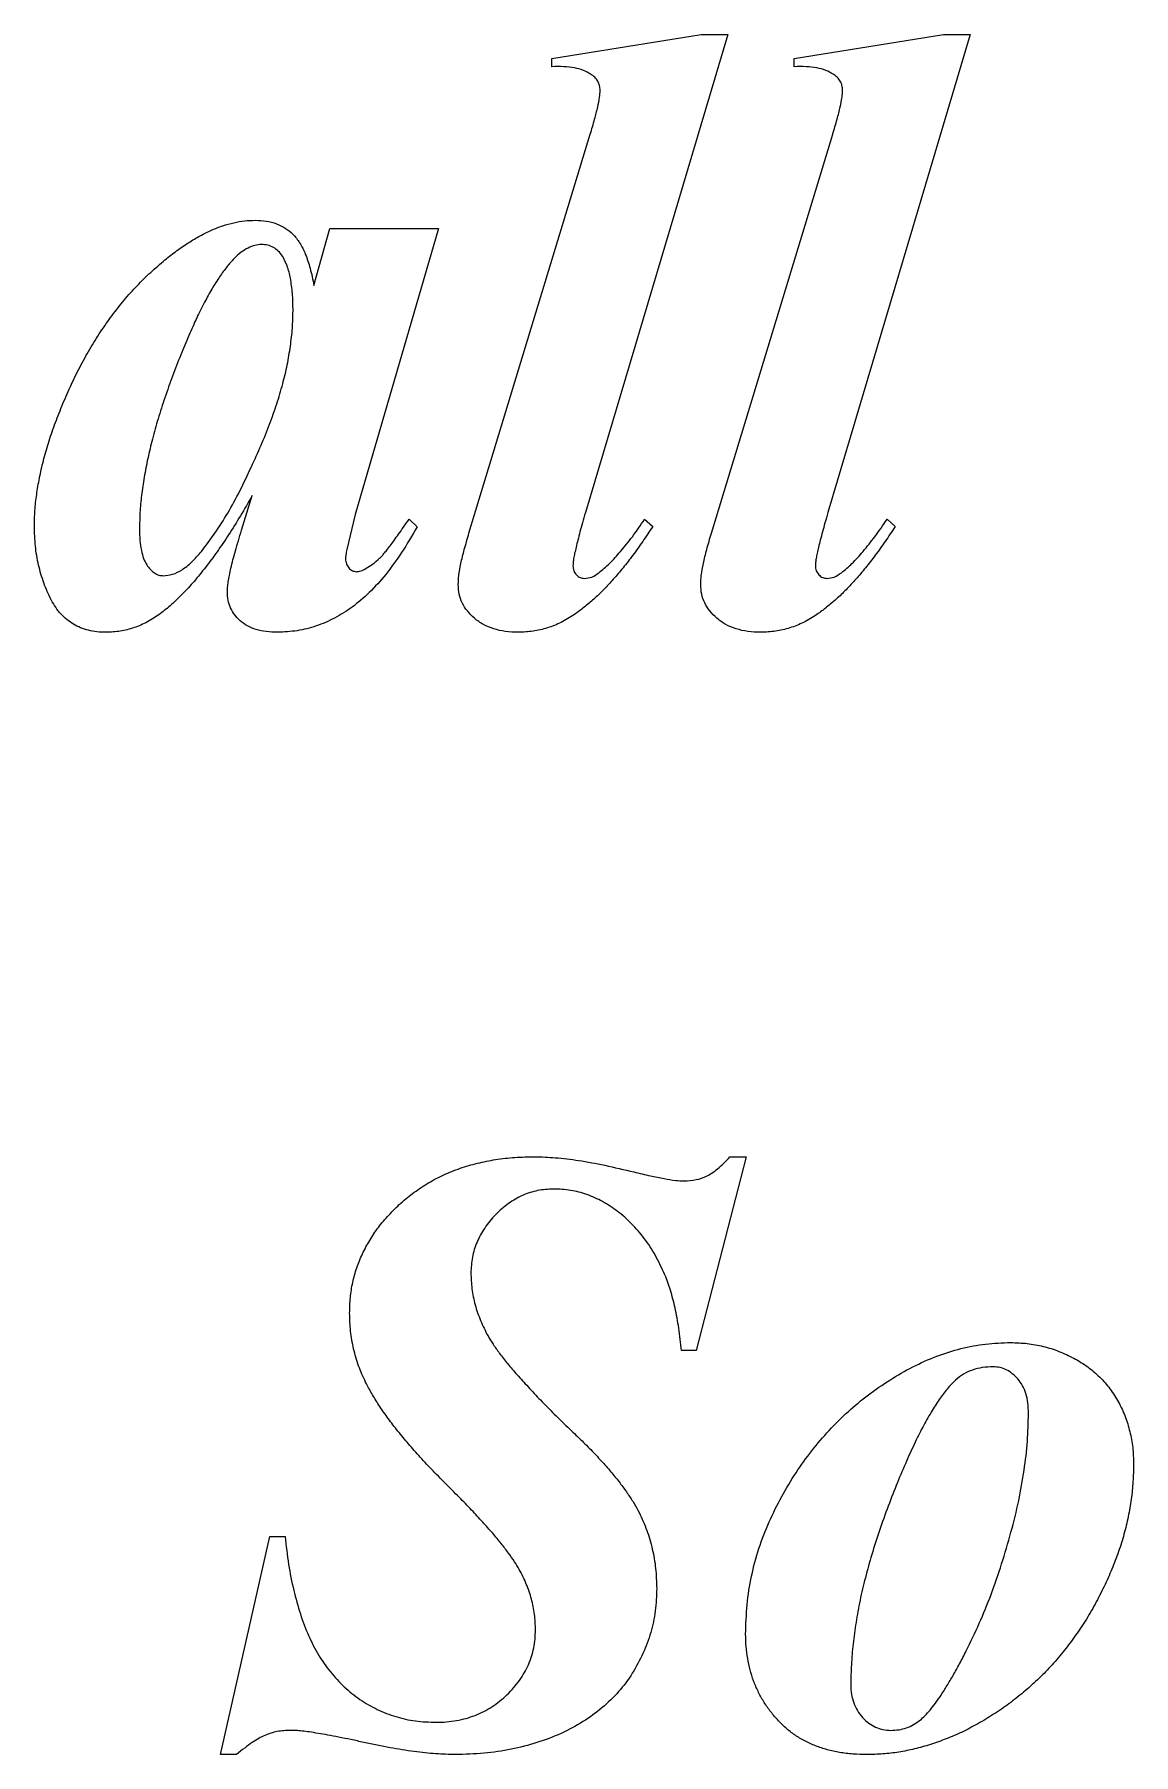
# Model space of a CAD drawing. Header units: inches. Extents: x -17.5 to 0, y -0.6 to 2.9.
# Drawn here: x -3.5422 to -3.2589, y 1.5835 to 2.0271 of the extents above; entities that cross this region are included whole.
import ezdxf

# ---------------------------------------------------------------- set-up
doc = ezdxf.new("R2010")
doc.units = ezdxf.units.IN
doc.header["$MEASUREMENT"] = 0

msp = doc.modelspace()

# ---------------------------------------------------------------- linework, layer by layer
at = {"color": 7, "linetype": 'Continuous', "lineweight": 25}
for p, q in [((-3.40889, 2.02083), (-3.37035, 2.02708)), ((-3.36348, 2.02708), (-3.4002, 1.90378)), ((-3.37035, 2.02708), (-3.36348, 2.02708)), ((-3.34639, 2.02083), (-3.30785, 2.02708)), ((-3.30098, 2.02708), (-3.3377, 1.90378)), ((-3.30785, 2.02708), (-3.30098, 2.02708)), ((-3.40889, 2.01875), (-3.40889, 2.02083)), ((-3.34639, 2.01875), (-3.34639, 2.02083)), ((-3.43021, 1.8985), (-3.39893, 2.00133)), ((-3.36771, 1.8985), (-3.33643, 2.00133)), ((-3.47019, 1.96237), (-3.46609, 1.97708)), ((-3.46609, 1.97708), (-3.43806, 1.97708)), ((-3.43806, 1.97708), (-3.45951, 1.90326)), ((-3.48881, 1.89928), (-3.48607, 1.90817)), ((-3.45951, 1.90326), (-3.46172, 1.89427)), ((-3.44564, 1.90208), (-3.44356, 1.90013)), ((-3.38493, 1.90208), (-3.38285, 1.9002)), ((-3.32243, 1.90208), (-3.32035, 1.9002)), ((-3.35876, 1.73771), (-3.37165, 1.68771)), ((-3.36293, 1.73771), (-3.35876, 1.73771)), ((-3.37165, 1.68771), (-3.37543, 1.68771)), ((-3.49428, 1.58355), (-3.48158, 1.6398)), ((-3.48158, 1.6398), (-3.47761, 1.6398)), ((-3.49011, 1.58355), (-3.49428, 1.58355))]:
    msp.add_line(p, q, dxfattribs=at)
for points, knots in [([(-3.39887, 2.01686), (-3.39947, 2.0172), (-3.40078, 2.01793), (-3.40313, 2.01854), (-3.40588, 2.01882), (-3.40784, 2.01877), (-3.40889, 2.01875)], [0, 0, 0, 0, 0.200982, 0.432794, 0.695163, 1, 1, 1, 1]), ([(-3.33637, 2.01686), (-3.33697, 2.0172), (-3.33828, 2.01793), (-3.34063, 2.01854), (-3.34338, 2.01882), (-3.34534, 2.01877), (-3.34639, 2.01875)], [0, 0, 0, 0, 0.200982, 0.432794, 0.695163, 1, 1, 1, 1]), ([(-3.39639, 2.01263), (-3.39642, 2.01306), (-3.39649, 2.01389), (-3.39696, 2.01508), (-3.39778, 2.01609), (-3.39849, 2.0166), (-3.39887, 2.01686)], [0, 0, 0, 0, 0.249731, 0.489154, 0.733166, 1, 1, 1, 1]), ([(-3.33389, 2.01263), (-3.33392, 2.01306), (-3.33399, 2.01389), (-3.33446, 2.01508), (-3.33528, 2.01609), (-3.33599, 2.0166), (-3.33637, 2.01686)], [0, 0, 0, 0, 0.249731, 0.489154, 0.733166, 1, 1, 1, 1]), ([(-3.39893, 2.00133), (-3.39856, 2.00264), (-3.39788, 2.00498), (-3.39703, 2.00815), (-3.39654, 2.01062), (-3.39644, 2.01204), (-3.39639, 2.01263)], [0, 0, 0, 0, 0.349951, 0.631009, 0.847838, 1, 1, 1, 1]), ([(-3.33643, 2.00133), (-3.33606, 2.00264), (-3.33538, 2.00498), (-3.33453, 2.00815), (-3.33404, 2.01062), (-3.33394, 2.01204), (-3.33389, 2.01263)], [0, 0, 0, 0, 0.349951, 0.631009, 0.847838, 1, 1, 1, 1]), ([(-3.50857, 1.96895), (-3.50755, 1.96976), (-3.50558, 1.97135), (-3.50252, 1.97339), (-3.49955, 1.97517), (-3.49663, 1.97666), (-3.49372, 1.97776), (-3.49087, 1.97855), (-3.48807, 1.97907), (-3.4862, 1.97913), (-3.48529, 1.97917)], [0, 0, 0, 0, 0.151251, 0.292341, 0.425249, 0.551635, 0.671301, 0.784657, 0.894307, 1, 1, 1, 1]), ([(-3.48529, 1.97917), (-3.48433, 1.97913), (-3.48247, 1.97905), (-3.47985, 1.97836), (-3.47751, 1.97722), (-3.47546, 1.97557), (-3.47368, 1.97329), (-3.47226, 1.97029), (-3.47101, 1.9666), (-3.47048, 1.96385), (-3.47019, 1.96237)], [0, 0, 0, 0, 0.114685, 0.222136, 0.322068, 0.423716, 0.534699, 0.665421, 0.819071, 1, 1, 1, 1]), ([(-3.49073, 1.9693), (-3.49136, 1.96861), (-3.49271, 1.96713), (-3.49458, 1.96451), (-3.49654, 1.96146), (-3.49846, 1.95788), (-3.5005, 1.95386), (-3.50248, 1.94931), (-3.50458, 1.94433), (-3.50665, 1.93898), (-3.5086, 1.93348), (-3.51036, 1.92807), (-3.51184, 1.92285), (-3.513, 1.91781), (-3.51396, 1.91297), (-3.51465, 1.90833), (-3.51506, 1.90387), (-3.51511, 1.90097), (-3.51514, 1.89954)], [0, 0, 0, 0, 0.037531, 0.080077, 0.128489, 0.182503, 0.242688, 0.308762, 0.380759, 0.45896, 0.538185, 0.61438, 0.686534, 0.755191, 0.821089, 0.883834, 0.943104, 1, 1, 1, 1]), ([(-3.4837, 1.97292), (-3.48428, 1.97287), (-3.48548, 1.97278), (-3.48724, 1.972), (-3.48907, 1.97091), (-3.49015, 1.96986), (-3.49073, 1.9693)], [0, 0, 0, 0, 0.21488, 0.444023, 0.703923, 1, 1, 1, 1]), ([(-3.47829, 1.96989), (-3.47863, 1.97036), (-3.47927, 1.97125), (-3.48059, 1.97222), (-3.48209, 1.97281), (-3.48315, 1.97288), (-3.4837, 1.97292)], [0, 0, 0, 0, 0.264796, 0.509314, 0.746635, 1, 1, 1, 1]), ([(-3.47556, 1.95579), (-3.47558, 1.95732), (-3.47562, 1.96013), (-3.47615, 1.96401), (-3.4769, 1.96727), (-3.47786, 1.96907), (-3.47829, 1.96989)], [0, 0, 0, 0, 0.31411, 0.581113, 0.808451, 1, 1, 1, 1]), ([(-3.54222, 1.90029), (-3.5422, 1.90163), (-3.54216, 1.90435), (-3.54166, 1.90849), (-3.54095, 1.91277), (-3.53993, 1.91721), (-3.53864, 1.92178), (-3.53702, 1.92649), (-3.53513, 1.93134), (-3.53298, 1.93629), (-3.5306, 1.9412), (-3.52799, 1.94591), (-3.52523, 1.95039), (-3.52225, 1.95459), (-3.51914, 1.95858), (-3.51581, 1.9623), (-3.51229, 1.96576), (-3.5098, 1.96789), (-3.50857, 1.96895)], [0, 0, 0, 0, 0.050997, 0.103943, 0.158988, 0.216791, 0.277525, 0.340557, 0.406814, 0.476408, 0.546463, 0.615088, 0.681898, 0.747317, 0.811647, 0.875037, 0.937745, 1, 1, 1, 1]), ([(-3.4863, 1.91556), (-3.48545, 1.91742), (-3.48379, 1.92105), (-3.4816, 1.92647), (-3.47974, 1.93174), (-3.4782, 1.93685), (-3.47701, 1.94181), (-3.47622, 1.94662), (-3.47565, 1.95126), (-3.47559, 1.95431), (-3.47556, 1.95579)], [0, 0, 0, 0, 0.146155, 0.28499, 0.418182, 0.545285, 0.666433, 0.782078, 0.893677, 1, 1, 1, 1]), ([(-3.49919, 1.89375), (-3.49801, 1.89531), (-3.49558, 1.8985), (-3.49228, 1.90374), (-3.48914, 1.90945), (-3.48726, 1.91349), (-3.4863, 1.91556)], [0, 0, 0, 0, 0.230967, 0.474163, 0.72999, 1, 1, 1, 1]), ([(-3.48607, 1.90817), (-3.48708, 1.90642), (-3.48904, 1.90301), (-3.49207, 1.89817), (-3.49505, 1.89372), (-3.49806, 1.88973), (-3.50097, 1.88608), (-3.50391, 1.88291), (-3.50675, 1.88009), (-3.50877, 1.8785), (-3.50974, 1.87773)], [0, 0, 0, 0, 0.156419, 0.303785, 0.441546, 0.570419, 0.690316, 0.801952, 0.904603, 1, 1, 1, 1]), ([(-3.4002, 1.90378), (-3.40045, 1.90291), (-3.40093, 1.90125), (-3.40157, 1.89889), (-3.40214, 1.89679), (-3.40259, 1.89496), (-3.40295, 1.89337), (-3.40323, 1.89205), (-3.40336, 1.89097), (-3.4034, 1.89034), (-3.40342, 1.89007)], [0, 0, 0, 0, 0.19216, 0.36689, 0.519757, 0.655252, 0.768932, 0.865365, 0.942103, 1, 1, 1, 1]), ([(-3.3377, 1.90378), (-3.33795, 1.90291), (-3.33843, 1.90125), (-3.33907, 1.89889), (-3.33964, 1.89679), (-3.34009, 1.89496), (-3.34045, 1.89337), (-3.34073, 1.89205), (-3.34086, 1.89097), (-3.3409, 1.89034), (-3.34092, 1.89007)], [0, 0, 0, 0, 0.19216, 0.36689, 0.519757, 0.655252, 0.768932, 0.865365, 0.942103, 1, 1, 1, 1]), ([(-3.52377, 1.87292), (-3.52455, 1.87294), (-3.52608, 1.87299), (-3.52829, 1.87338), (-3.53035, 1.87402), (-3.53219, 1.875), (-3.5339, 1.87617), (-3.53545, 1.87762), (-3.53678, 1.87937), (-3.53834, 1.882), (-3.53988, 1.88565), (-3.54126, 1.89028), (-3.54209, 1.89521), (-3.54218, 1.89858), (-3.54222, 1.90029)], [0, 0, 0, 0, 0.063398, 0.124106, 0.181381, 0.236825, 0.292429, 0.349032, 0.407944, 0.469461, 0.597027, 0.727216, 0.860912, 1, 1, 1, 1]), ([(-3.51514, 1.89954), (-3.51512, 1.89856), (-3.51507, 1.89671), (-3.51473, 1.89417), (-3.51417, 1.89204), (-3.51335, 1.89037), (-3.51236, 1.88911), (-3.5113, 1.88822), (-3.51021, 1.88759), (-3.50943, 1.88753), (-3.50905, 1.8875)], [0, 0, 0, 0, 0.2006273, 0.3741277, 0.5205613, 0.6436886, 0.7503257, 0.8425447, 0.9243072, 1, 1, 1, 1]), ([(-3.49248, 1.88337), (-3.49247, 1.88376), (-3.49243, 1.88463), (-3.49227, 1.88604), (-3.49195, 1.88769), (-3.49158, 1.88956), (-3.49104, 1.89166), (-3.49038, 1.89399), (-3.48964, 1.89656), (-3.48909, 1.89835), (-3.48881, 1.89928)], [0, 0, 0, 0, 0.0716538, 0.1596585, 0.2606213, 0.3783269, 0.5094296, 0.6579343, 0.8214508, 1, 1, 1, 1]), ([(-3.44356, 1.90013), (-3.44486, 1.89791), (-3.44733, 1.89367), (-3.45143, 1.88795), (-3.45571, 1.88322), (-3.46012, 1.87939), (-3.46475, 1.87653), (-3.4695, 1.87441), (-3.47447, 1.87318), (-3.47784, 1.873), (-3.47953, 1.87292)], [0, 0, 0, 0, 0.162883, 0.310308, 0.443899, 0.565597, 0.67871, 0.786572, 0.89326, 1, 1, 1, 1]), ([(-3.45323, 1.89202), (-3.45307, 1.89217), (-3.45269, 1.89254), (-3.4521, 1.89326), (-3.45134, 1.89417), (-3.45047, 1.89531), (-3.44946, 1.89668), (-3.44833, 1.89829), (-3.44702, 1.9001), (-3.44612, 1.9014), (-3.44564, 1.90208)], [0, 0, 0, 0, 0.051109, 0.1261472, 0.2196849, 0.333793, 0.4685456, 0.6239875, 0.8016354, 1, 1, 1, 1]), ([(-3.43298, 1.88522), (-3.43294, 1.88602), (-3.43285, 1.88783), (-3.43228, 1.89084), (-3.43138, 1.89447), (-3.43062, 1.89708), (-3.43021, 1.8985)], [0, 0, 0, 0, 0.175093, 0.400904, 0.674263, 1, 1, 1, 1]), ([(-3.38285, 1.9002), (-3.3837, 1.89891), (-3.38535, 1.89641), (-3.38789, 1.89285), (-3.39043, 1.8896), (-3.39294, 1.88662), (-3.39544, 1.88391), (-3.39795, 1.8815), (-3.40045, 1.87937), (-3.40217, 1.87812), (-3.403, 1.87751)], [0, 0, 0, 0, 0.151415, 0.294332, 0.42956, 0.556666, 0.677386, 0.791258, 0.898704, 1, 1, 1, 1]), ([(-3.39672, 1.88828), (-3.39578, 1.88905), (-3.39376, 1.89072), (-3.39097, 1.89392), (-3.38789, 1.89769), (-3.38596, 1.90056), (-3.38493, 1.90208)], [0, 0, 0, 0, 0.198837, 0.431518, 0.697158, 1, 1, 1, 1]), ([(-3.37048, 1.88522), (-3.37044, 1.88602), (-3.37035, 1.88783), (-3.36978, 1.89084), (-3.36888, 1.89447), (-3.36812, 1.89708), (-3.36771, 1.8985)], [0, 0, 0, 0, 0.175093, 0.400904, 0.674263, 1, 1, 1, 1]), ([(-3.32035, 1.9002), (-3.3212, 1.89891), (-3.32285, 1.89641), (-3.32539, 1.89285), (-3.32793, 1.8896), (-3.33044, 1.88662), (-3.33294, 1.88391), (-3.33545, 1.8815), (-3.33795, 1.87937), (-3.33967, 1.87812), (-3.3405, 1.87751)], [0, 0, 0, 0, 0.151415, 0.294332, 0.42956, 0.556666, 0.677386, 0.791258, 0.898704, 1, 1, 1, 1]), ([(-3.33422, 1.88828), (-3.33328, 1.88905), (-3.33126, 1.89072), (-3.32847, 1.89392), (-3.32539, 1.89769), (-3.32346, 1.90056), (-3.32243, 1.90208)], [0, 0, 0, 0, 0.198837, 0.431518, 0.697158, 1, 1, 1, 1]), ([(-3.46172, 1.89427), (-3.46181, 1.89379), (-3.46195, 1.89299), (-3.46202, 1.89217), (-3.46205, 1.89183)], [0, 0, 0, 0, 0.588566, 1, 1, 1, 1]), ([(-3.50905, 1.8875), (-3.50823, 1.88758), (-3.50649, 1.88775), (-3.50399, 1.88907), (-3.50149, 1.89107), (-3.5, 1.89281), (-3.49919, 1.89375)], [0, 0, 0, 0, 0.205321, 0.430209, 0.691962, 1, 1, 1, 1]), ([(-3.46205, 1.89183), (-3.462, 1.89141), (-3.46191, 1.89056), (-3.46124, 1.8895), (-3.46035, 1.88874), (-3.45964, 1.8886), (-3.45931, 1.88854)], [0, 0, 0, 0, 0.270358, 0.540354, 0.789509, 1, 1, 1, 1]), ([(-3.45931, 1.88854), (-3.45891, 1.8886), (-3.45798, 1.88873), (-3.45655, 1.88946), (-3.45491, 1.89054), (-3.45382, 1.8915), (-3.45323, 1.89202)], [0, 0, 0, 0, 0.171942, 0.39263, 0.666176, 1, 1, 1, 1]), ([(-3.40342, 1.89007), (-3.40338, 1.88964), (-3.40331, 1.88878), (-3.40256, 1.88773), (-3.40161, 1.88696), (-3.40083, 1.88686), (-3.40046, 1.88682)], [0, 0, 0, 0, 0.266223, 0.523389, 0.773345, 1, 1, 1, 1]), ([(-3.34092, 1.89007), (-3.34088, 1.88964), (-3.34081, 1.88878), (-3.34006, 1.88773), (-3.33911, 1.88696), (-3.33833, 1.88686), (-3.33796, 1.88682)], [0, 0, 0, 0, 0.266223, 0.523389, 0.773345, 1, 1, 1, 1]), ([(-3.41745, 1.87292), (-3.41859, 1.87295), (-3.42074, 1.87302), (-3.4238, 1.87374), (-3.42652, 1.87481), (-3.42879, 1.87644), (-3.43063, 1.87833), (-3.43202, 1.88043), (-3.43283, 1.88278), (-3.43293, 1.8844), (-3.43298, 1.88522)], [0, 0, 0, 0, 0.153542, 0.292547, 0.423307, 0.549171, 0.667931, 0.779891, 0.888896, 1, 1, 1, 1]), ([(-3.40046, 1.88682), (-3.3998, 1.88688), (-3.39842, 1.88702), (-3.3973, 1.88785), (-3.39672, 1.88828)], [0, 0, 0, 0, 0.478106, 1, 1, 1, 1]), ([(-3.35495, 1.87292), (-3.35609, 1.87295), (-3.35824, 1.87302), (-3.3613, 1.87374), (-3.36402, 1.87481), (-3.36629, 1.87644), (-3.36813, 1.87833), (-3.36952, 1.88043), (-3.37033, 1.88278), (-3.37043, 1.8844), (-3.37048, 1.88522)], [0, 0, 0, 0, 0.153542, 0.292547, 0.423307, 0.549171, 0.667931, 0.779891, 0.888896, 1, 1, 1, 1]), ([(-3.33796, 1.88682), (-3.3373, 1.88688), (-3.33592, 1.88702), (-3.3348, 1.88785), (-3.33422, 1.88828)], [0, 0, 0, 0, 0.478106, 1, 1, 1, 1]), ([(-3.47953, 1.87292), (-3.48052, 1.87295), (-3.4824, 1.87302), (-3.48503, 1.87357), (-3.48732, 1.87447), (-3.48919, 1.8758), (-3.49067, 1.87739), (-3.4917, 1.87922), (-3.4924, 1.88122), (-3.49246, 1.88264), (-3.49248, 1.88337)], [0, 0, 0, 0, 0.158489, 0.300623, 0.428424, 0.54944, 0.665057, 0.773266, 0.884828, 1, 1, 1, 1]), ([(-3.50974, 1.87773), (-3.51083, 1.87699), (-3.51297, 1.87554), (-3.51648, 1.87405), (-3.52008, 1.87307), (-3.52253, 1.87297), (-3.52377, 1.87292)], [0, 0, 0, 0, 0.262918, 0.512358, 0.755295, 1, 1, 1, 1]), ([(-3.403, 1.87751), (-3.40413, 1.8768), (-3.40634, 1.87541), (-3.40995, 1.87397), (-3.41367, 1.87309), (-3.41619, 1.87298), (-3.41745, 1.87292)], [0, 0, 0, 0, 0.2598144, 0.5085108, 0.7538364, 1, 1, 1, 1]), ([(-3.3405, 1.87751), (-3.34163, 1.8768), (-3.34384, 1.87541), (-3.34745, 1.87397), (-3.35117, 1.87309), (-3.35369, 1.87298), (-3.35495, 1.87292)], [0, 0, 0, 0, 0.2598144, 0.5085108, 0.7538364, 1, 1, 1, 1]), ([(-3.46097, 1.69738), (-3.46094, 1.69873), (-3.46088, 1.70139), (-3.46023, 1.7053), (-3.4592, 1.70909), (-3.45772, 1.71272), (-3.45583, 1.71619), (-3.45359, 1.71958), (-3.45085, 1.72275), (-3.44779, 1.72581), (-3.44435, 1.72858), (-3.44067, 1.73105), (-3.43669, 1.7331), (-3.43248, 1.73481), (-3.428, 1.73609), (-3.42329, 1.73705), (-3.41832, 1.7376), (-3.41493, 1.73767), (-3.41319, 1.73771)], [0, 0, 0, 0, 0.057972, 0.114246, 0.170438, 0.226369, 0.282571, 0.340464, 0.400435, 0.462843, 0.526584, 0.589917, 0.65362, 0.71857, 0.785216, 0.85381, 0.925232, 1, 1, 1, 1]), ([(-3.41319, 1.73771), (-3.41144, 1.73765), (-3.40768, 1.73752), (-3.40168, 1.73676), (-3.39493, 1.7355), (-3.39022, 1.73437), (-3.38773, 1.73377)], [0, 0, 0, 0, 0.203278, 0.436962, 0.70236, 1, 1, 1, 1]), ([(-3.37471, 1.73146), (-3.37368, 1.73153), (-3.37171, 1.73165), (-3.36931, 1.73244), (-3.36752, 1.73351), (-3.36607, 1.73463), (-3.36449, 1.73603), (-3.36347, 1.73713), (-3.36293, 1.73771)], [0, 0, 0, 0, 0.222933, 0.429511, 0.54155, 0.67456, 0.826539, 1, 1, 1, 1]), ([(-3.38773, 1.73377), (-3.3863, 1.73343), (-3.38369, 1.73279), (-3.38008, 1.73208), (-3.37718, 1.73156), (-3.37545, 1.73149), (-3.37471, 1.73146)], [0, 0, 0, 0, 0.333173, 0.6088162, 0.8326225, 1, 1, 1, 1]), ([(-3.40837, 1.72938), (-3.40976, 1.7293), (-3.4125, 1.72914), (-3.41647, 1.72784), (-3.42014, 1.7257), (-3.42343, 1.72282), (-3.42621, 1.71947), (-3.42823, 1.71576), (-3.42951, 1.71182), (-3.42965, 1.7091), (-3.42972, 1.70773)], [0, 0, 0, 0, 0.12391, 0.245158, 0.36952, 0.501643, 0.633377, 0.757161, 0.878117, 1, 1, 1, 1]), ([(-3.37969, 1.70724), (-3.38048, 1.70894), (-3.38199, 1.71222), (-3.38489, 1.71665), (-3.38817, 1.72046), (-3.39177, 1.72367), (-3.39567, 1.72619), (-3.39973, 1.72806), (-3.404, 1.72918), (-3.40691, 1.72931), (-3.40837, 1.72938)], [0, 0, 0, 0, 0.145597, 0.28222, 0.412066, 0.537602, 0.65777, 0.773122, 0.886011, 1, 1, 1, 1]), ([(-3.42972, 1.70773), (-3.42966, 1.70636), (-3.42953, 1.7036), (-3.42871, 1.69947), (-3.42726, 1.69541), (-3.42567, 1.69203), (-3.42394, 1.68923), (-3.42223, 1.68687), (-3.42019, 1.68423), (-3.41772, 1.68137), (-3.41489, 1.67826), (-3.41169, 1.67486), (-3.40812, 1.67122), (-3.40557, 1.66875), (-3.40424, 1.66747)], [0, 0, 0, 0, 0.083851, 0.169119, 0.256238, 0.346792, 0.397454, 0.456947, 0.525063, 0.601814, 0.687813, 0.782668, 0.886872, 1, 1, 1, 1]), ([(-3.37543, 1.68771), (-3.37564, 1.68965), (-3.37606, 1.69334), (-3.37698, 1.69854), (-3.37817, 1.70314), (-3.3792, 1.70593), (-3.37969, 1.70724)], [0, 0, 0, 0, 0.291101, 0.55502, 0.790049, 1, 1, 1, 1]), ([(-3.45684, 1.67954), (-3.45749, 1.68095), (-3.45877, 1.68374), (-3.46, 1.68819), (-3.46083, 1.69274), (-3.46093, 1.69583), (-3.46097, 1.69738)], [0, 0, 0, 0, 0.2511466, 0.4988609, 0.7475205, 1, 1, 1, 1]), ([(-3.35889, 1.6146), (-3.35882, 1.61714), (-3.35867, 1.62217), (-3.35748, 1.62958), (-3.35562, 1.63675), (-3.35291, 1.6436), (-3.34965, 1.6501), (-3.34602, 1.65625), (-3.34193, 1.66194), (-3.33742, 1.66718), (-3.33258, 1.67203), (-3.32732, 1.67635), (-3.32174, 1.68023), (-3.31587, 1.6836), (-3.30974, 1.68634), (-3.30346, 1.68835), (-3.29705, 1.68957), (-3.29273, 1.68972), (-3.29056, 1.6898)], [0, 0, 0, 0, 0.068373, 0.135108, 0.201218, 0.267276, 0.332787, 0.396645, 0.459164, 0.521042, 0.582325, 0.643264, 0.703651, 0.764819, 0.825173, 0.88396, 0.941824, 1, 1, 1, 1]), ([(-3.29056, 1.6898), (-3.28914, 1.68974), (-3.28631, 1.68964), (-3.28214, 1.68887), (-3.27811, 1.6876), (-3.27427, 1.6858), (-3.27068, 1.68364), (-3.26756, 1.68096), (-3.26489, 1.6779), (-3.26272, 1.67446), (-3.26098, 1.67076), (-3.25979, 1.66681), (-3.259, 1.66268), (-3.25893, 1.65985), (-3.25889, 1.65842)], [0, 0, 0, 0, 0.085554, 0.169688, 0.253802, 0.339259, 0.42356, 0.504942, 0.585336, 0.66653, 0.748481, 0.83034, 0.913832, 1, 1, 1, 1]), ([(-3.29509, 1.68355), (-3.29603, 1.6835), (-3.29783, 1.68341), (-3.30042, 1.68279), (-3.30277, 1.68171), (-3.30409, 1.68066), (-3.30476, 1.68013)], [0, 0, 0, 0, 0.267997, 0.517347, 0.757714, 1, 1, 1, 1]), ([(-3.28597, 1.6715), (-3.286, 1.67241), (-3.28605, 1.67413), (-3.28656, 1.67656), (-3.28745, 1.67866), (-3.28866, 1.68041), (-3.2901, 1.68176), (-3.29164, 1.68281), (-3.29333, 1.68344), (-3.2945, 1.68351), (-3.29509, 1.68355)], [0, 0, 0, 0, 0.1609435, 0.3074854, 0.4401531, 0.5652634, 0.6829995, 0.7919773, 0.894836, 1, 1, 1, 1]), ([(-3.41306, 1.61568), (-3.41311, 1.61702), (-3.41321, 1.61971), (-3.41402, 1.6237), (-3.41537, 1.62758), (-3.41691, 1.63078), (-3.4185, 1.63341), (-3.42009, 1.6356), (-3.42194, 1.63806), (-3.42415, 1.64073), (-3.42676, 1.64357), (-3.42959, 1.64672), (-3.43285, 1.65002), (-3.43632, 1.65352), (-3.43983, 1.65706), (-3.44313, 1.66058), (-3.44613, 1.66399), (-3.44882, 1.66732), (-3.45129, 1.67049), (-3.4534, 1.67361), (-3.45527, 1.67658), (-3.45633, 1.67858), (-3.45684, 1.67954)], [0, 0, 0, 0, 0.051219, 0.102066, 0.153947, 0.207042, 0.23645, 0.270759, 0.309589, 0.353499, 0.402244, 0.455925, 0.514516, 0.578348, 0.643056, 0.704007, 0.761551, 0.815756, 0.866624, 0.914071, 0.958682, 1, 1, 1, 1]), ([(-3.30476, 1.68013), (-3.30543, 1.67947), (-3.30688, 1.67804), (-3.30885, 1.67536), (-3.31094, 1.67216), (-3.31308, 1.66836), (-3.31528, 1.66401), (-3.31752, 1.65905), (-3.31986, 1.65355), (-3.32218, 1.64756), (-3.32444, 1.64139), (-3.32638, 1.63523), (-3.32805, 1.62924), (-3.32944, 1.6234), (-3.33047, 1.6177), (-3.33122, 1.61216), (-3.3317, 1.60679), (-3.33177, 1.60325), (-3.33181, 1.60152)], [0, 0, 0, 0, 0.033249, 0.072559, 0.117666, 0.169098, 0.227007, 0.290985, 0.362132, 0.439493, 0.518973, 0.59539, 0.668972, 0.739827, 0.808386, 0.874496, 0.93831, 1, 1, 1, 1]), ([(-3.3139, 1.59243), (-3.31349, 1.59281), (-3.31257, 1.59362), (-3.31125, 1.59509), (-3.3099, 1.5969), (-3.30843, 1.59897), (-3.30695, 1.60137), (-3.30534, 1.60404), (-3.30369, 1.60704), (-3.30137, 1.61149), (-3.29859, 1.61743), (-3.2955, 1.6249), (-3.29283, 1.63275), (-3.29044, 1.64083), (-3.28846, 1.64889), (-3.28706, 1.65674), (-3.28616, 1.66423), (-3.28604, 1.66912), (-3.28597, 1.6715)], [0, 0, 0, 0, 0.019705, 0.042924, 0.069319, 0.09916, 0.132071, 0.168505, 0.208627, 0.25247, 0.344777, 0.439194, 0.536414, 0.636224, 0.735117, 0.828115, 0.916399, 1, 1, 1, 1]), ([(-3.40424, 1.66747), (-3.40317, 1.66645), (-3.40109, 1.66448), (-3.39816, 1.66153), (-3.39553, 1.65865), (-3.39314, 1.65593), (-3.39105, 1.65329), (-3.38923, 1.65075), (-3.38764, 1.64835), (-3.38596, 1.64527), (-3.38428, 1.64139), (-3.38285, 1.63656), (-3.38198, 1.63153), (-3.38187, 1.62811), (-3.38181, 1.62639)], [0, 0, 0, 0, 0.091406, 0.177557, 0.258065, 0.332975, 0.402463, 0.467097, 0.526469, 0.580996, 0.684407, 0.788339, 0.892802, 1, 1, 1, 1]), ([(-3.25889, 1.65842), (-3.25893, 1.65692), (-3.259, 1.6539), (-3.25945, 1.64939), (-3.26026, 1.64487), (-3.26131, 1.64035), (-3.26274, 1.63583), (-3.26446, 1.63132), (-3.2665, 1.62681), (-3.26878, 1.62232), (-3.27132, 1.61795), (-3.27414, 1.61382), (-3.2771, 1.6099), (-3.28026, 1.6062), (-3.28366, 1.60279), (-3.28724, 1.5996), (-3.291, 1.59661), (-3.29494, 1.5939), (-3.29899, 1.59149), (-3.30303, 1.58933), (-3.30713, 1.58759), (-3.31121, 1.58612), (-3.31531, 1.58496), (-3.31941, 1.58415), (-3.32353, 1.58364), (-3.32627, 1.58358), (-3.32764, 1.58355)], [0, 0, 0, 0, 0.040288, 0.081046, 0.121912, 0.163592, 0.205763, 0.249164, 0.293302, 0.33884, 0.384474, 0.429222, 0.47316, 0.516609, 0.559725, 0.602707, 0.645492, 0.688706, 0.731235, 0.772081, 0.811808, 0.850842, 0.888714, 0.926191, 0.963211, 1, 1, 1, 1]), ([(-3.47761, 1.6398), (-3.47734, 1.63738), (-3.47683, 1.63271), (-3.47547, 1.62604), (-3.4738, 1.6199), (-3.4717, 1.61431), (-3.46913, 1.60927), (-3.46604, 1.60481), (-3.46244, 1.60096), (-3.4584, 1.59766), (-3.45391, 1.59508), (-3.44909, 1.59322), (-3.44396, 1.59206), (-3.44044, 1.59194), (-3.43864, 1.59188)], [0, 0, 0, 0, 0.1061966, 0.205417, 0.2975352, 0.3843577, 0.4660804, 0.5441537, 0.6207165, 0.69632, 0.7713763, 0.8462042, 0.9215167, 1, 1, 1, 1]), ([(-3.38181, 1.62639), (-3.38188, 1.62445), (-3.38203, 1.6206), (-3.38323, 1.61496), (-3.38526, 1.60956), (-3.38801, 1.60442), (-3.39152, 1.59967), (-3.39584, 1.5955), (-3.40082, 1.59186), (-3.4065, 1.58886), (-3.41272, 1.58651), (-3.41936, 1.58477), (-3.42642, 1.58376), (-3.43125, 1.58362), (-3.43373, 1.58355)], [0, 0, 0, 0, 0.0770198, 0.152884, 0.2284244, 0.3058798, 0.3839344, 0.4623939, 0.5436495, 0.6288245, 0.7170995, 0.8076755, 0.9014543, 1, 1, 1, 1]), ([(-3.43864, 1.59188), (-3.43775, 1.59189), (-3.43599, 1.59192), (-3.43343, 1.5923), (-3.43096, 1.59284), (-3.42862, 1.59363), (-3.42637, 1.59461), (-3.42427, 1.59585), (-3.42226, 1.5973), (-3.42039, 1.59895), (-3.41869, 1.60075), (-3.41717, 1.60265), (-3.4159, 1.60464), (-3.41484, 1.60669), (-3.41407, 1.60884), (-3.41346, 1.61105), (-3.41315, 1.61334), (-3.41309, 1.61489), (-3.41306, 1.61568)], [0, 0, 0, 0, 0.068762, 0.135602, 0.200046, 0.263645, 0.325928, 0.389023, 0.452051, 0.516773, 0.581385, 0.64342, 0.704092, 0.763306, 0.82137, 0.880316, 0.939571, 1, 1, 1, 1]), ([(-3.32764, 1.58355), (-3.32885, 1.58357), (-3.3312, 1.58361), (-3.33462, 1.58404), (-3.33784, 1.58476), (-3.34085, 1.58573), (-3.34367, 1.587), (-3.34625, 1.58857), (-3.34862, 1.59041), (-3.35075, 1.59253), (-3.35267, 1.59483), (-3.35434, 1.59728), (-3.35575, 1.59987), (-3.35687, 1.60258), (-3.35782, 1.6054), (-3.3584, 1.60837), (-3.35882, 1.61144), (-3.35887, 1.61354), (-3.35889, 1.6146)], [0, 0, 0, 0, 0.072878, 0.142298, 0.208199, 0.271692, 0.33365, 0.394303, 0.454151, 0.514931, 0.575502, 0.635011, 0.694027, 0.75313, 0.812473, 0.873468, 0.935645, 1, 1, 1, 1]), ([(-3.33181, 1.60152), (-3.33178, 1.6007), (-3.33171, 1.59912), (-3.33108, 1.59688), (-3.33016, 1.59484), (-3.3288, 1.59308), (-3.32722, 1.59163), (-3.32542, 1.59059), (-3.32352, 1.58989), (-3.32217, 1.58983), (-3.32149, 1.5898)], [0, 0, 0, 0, 0.141117, 0.271235, 0.399612, 0.526778, 0.652943, 0.768103, 0.883172, 1, 1, 1, 1]), ([(-3.32149, 1.5898), (-3.32079, 1.58983), (-3.31942, 1.58989), (-3.31742, 1.59039), (-3.31556, 1.59124), (-3.31446, 1.59203), (-3.3139, 1.59243)], [0, 0, 0, 0, 0.2553774, 0.5014123, 0.7506427, 1, 1, 1, 1]), ([(-3.47618, 1.5898), (-3.47736, 1.58974), (-3.47963, 1.58964), (-3.48238, 1.58875), (-3.48448, 1.58769), (-3.48621, 1.5866), (-3.48812, 1.5852), (-3.48942, 1.58412), (-3.49011, 1.58355)], [0, 0, 0, 0, 0.2256762, 0.4349489, 0.5466107, 0.6765167, 0.8284216, 1, 1, 1, 1]), ([(-3.43373, 1.58355), (-3.43539, 1.58359), (-3.43893, 1.58368), (-3.44452, 1.58431), (-3.45072, 1.5853), (-3.45617, 1.5864), (-3.46058, 1.58743), (-3.4637, 1.58801), (-3.4665, 1.5886), (-3.46902, 1.58899), (-3.47122, 1.58939), (-3.47314, 1.58958), (-3.47475, 1.58979), (-3.47573, 1.58979), (-3.47618, 1.5898)], [0, 0, 0, 0, 0.115973, 0.24696, 0.392651, 0.554116, 0.63479, 0.708912, 0.77531, 0.834456, 0.88663, 0.931631, 0.968937, 1, 1, 1, 1])]:
    msp.add_open_spline(points, degree=3, knots=knots, dxfattribs=at)

doc.saveas('drawing.dxf')
